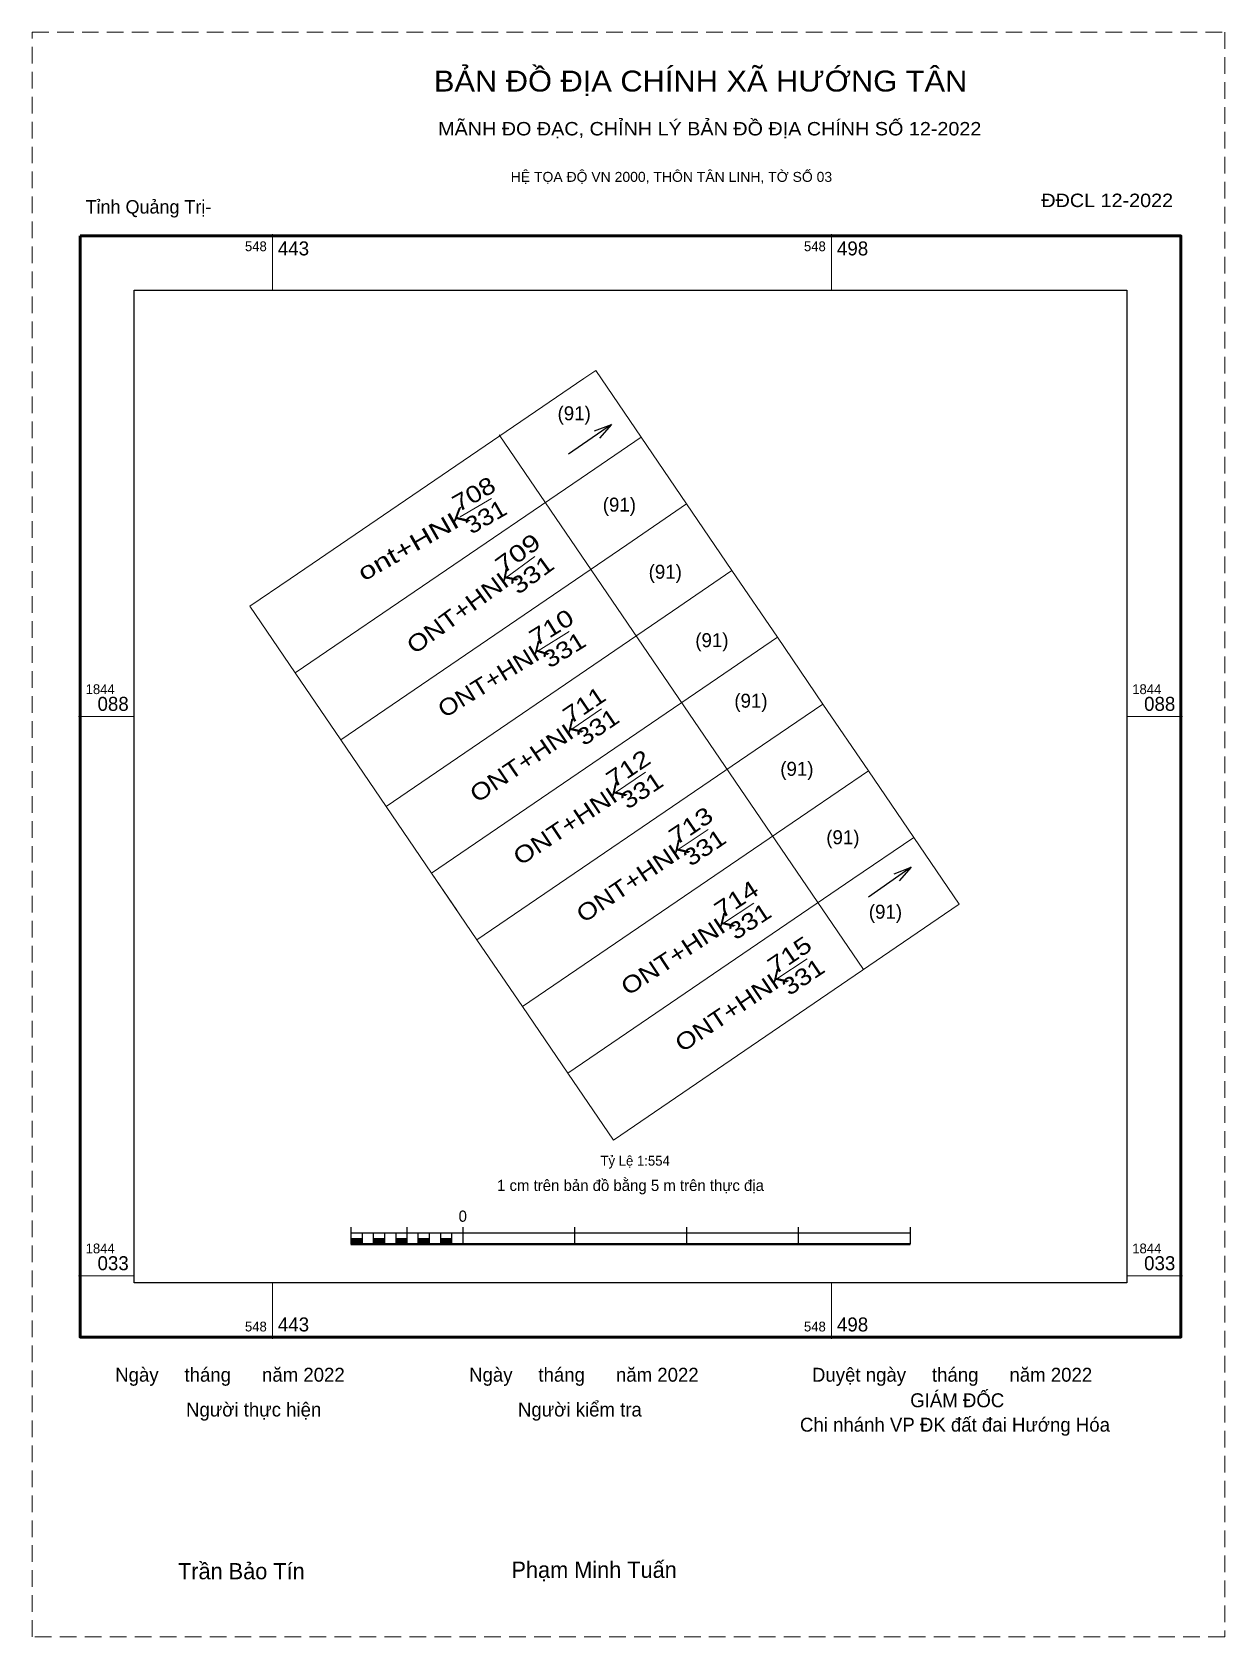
# Model space of a CAD drawing. Header units: metres. Extents: x 548440 to 548559, y 1843979 to 1844138.
import ezdxf
from ezdxf.enums import TextEntityAlignment as Align

# ---------------------------------------------------------------- set-up
doc = ezdxf.new("R2010")
doc.units = ezdxf.units.M
doc.header["$LTSCALE"] = 0.55
doc.linetypes.add('MEDIUM_DASHED', pattern=[4.5, 3, -1.5])
for name, color, linetype, lineweight in [('10', 7, 'Continuous', 13), ('13', 7, 'Continuous', 25), ('15', 7, 'MEDIUM_DASHED', 13), ('27', 7, 'Continuous', 13), ('50', 7, 'Continuous', 13), ('62', 7, 'Continuous', 25), ('63', 7, 'Continuous', 25), ('9', 7, 'Continuous', 13)]:
    doc.layers.add(name, color=color, linetype=linetype, lineweight=lineweight)
doc.layers.add('6', color=7, linetype='Continuous')

msp = doc.modelspace()

# ---------------------------------------------------------------- hatches: boundary and pattern name
at = {"layer": '63'}
for points in [[(548471.99, 1844018.1), (548473.1, 1844018.1), (548473.1, 1844017.55), (548471.99, 1844017.55)], [(548471.99, 1844018.1), (548473.1, 1844018.1), (548473.1, 1844017.55), (548471.99, 1844017.55)], [(548474.21, 1844018.1), (548475.32, 1844018.1), (548475.32, 1844017.55), (548474.21, 1844017.55)], [(548476.43, 1844018.1), (548477.54, 1844018.1), (548477.54, 1844017.55), (548476.43, 1844017.55)], [(548478.64, 1844018.1), (548479.75, 1844018.1), (548479.75, 1844017.55), (548478.64, 1844017.55)], [(548480.86, 1844018.1), (548481.97, 1844018.1), (548481.97, 1844017.55), (548480.86, 1844017.55)]]:
    msp.add_hatch(color=256, dxfattribs=at).paths.add_polyline_path(points)

# ---------------------------------------------------------------- linework, layer by layer
at = {"layer": '10'}
for points in [[(548466.47, 1844074.14), (548461.97, 1844080.75), (548465.98, 1844083.48), (548490.28, 1844100.04), (548495.08, 1844103.31), (548495.09, 1844103.32), (548496.26, 1844104.12), (548500.76, 1844097.51), (548494.81, 1844093.45)], [(548470.98, 1844067.53), (548466.47, 1844074.14), (548494.81, 1844093.45), (548500.76, 1844097.51), (548505.27, 1844090.9), (548499.34, 1844086.85)], [(548475.48, 1844060.92), (548470.98, 1844067.53), (548499.34, 1844086.85), (548505.27, 1844090.9), (548509.77, 1844084.29), (548503.87, 1844080.26)], [(548479.99, 1844054.31), (548475.48, 1844060.92), (548503.87, 1844080.26), (548509.77, 1844084.29), (548514.28, 1844077.68), (548508.34, 1844073.63)], [(548484.49, 1844047.69), (548479.99, 1844054.31), (548508.34, 1844073.63), (548514.28, 1844077.68), (548518.78, 1844071.06), (548512.81, 1844066.99)], [(548489, 1844041.08), (548484.49, 1844047.69), (548512.81, 1844066.99), (548518.78, 1844071.06), (548523.29, 1844064.45), (548517.28, 1844060.36)], [(548493.5, 1844034.47), (548489, 1844041.08), (548517.28, 1844060.36), (548523.29, 1844064.45), (548527.79, 1844057.84), (548521.76, 1844053.73)], [(548498.01, 1844027.86), (548493.5, 1844034.47), (548521.76, 1844053.73), (548527.79, 1844057.84), (548532.3, 1844051.23), (548531.56, 1844050.73)]]:
    msp.add_lwpolyline(points, close=True, dxfattribs=at)
at = {"layer": '13'}
for p, q in [((548497.82, 1844098.77), (548493.56, 1844095.81)), ((548527.54, 1844054.89), (548523.29, 1844051.94))]:
    msp.add_line(p, q, dxfattribs=at)
for points in [[(548496.13, 1844098.13), (548497.82, 1844098.77), (548496.63, 1844097.41)], [(548525.85, 1844054.25), (548527.54, 1844054.89), (548526.36, 1844053.53)]]:
    msp.add_lwpolyline(points, dxfattribs=at)
at = {"layer": '15'}
msp.add_lwpolyline([(548440.38, 1844137.65), (548558.64, 1844137.65), (548558.64, 1843978.62), (548440.38, 1843978.62)], close=True, dxfattribs=at)
at = {"layer": '27'}
msp.add_line((548479.99, 1844054.31), (548482.48, 1844050.64), dxfattribs=at)
at = {"layer": '50'}
msp.add_line((548486.69, 1844097.74), (548522.8, 1844044.76), dxfattribs=at)
at = {"layer": '62'}
msp.add_lwpolyline([(548450.51, 1844112.09), (548548.9, 1844112.09), (548548.9, 1844013.7), (548450.51, 1844013.7)], close=True, dxfattribs=at)
at = {"layer": '63', "lineweight": 13}
for p, q in [((548464.2, 1844117.63), (548464.2, 1844112.09)), ((548519.63, 1844117.63), (548519.63, 1844112.09)), ((548444.97, 1844069.83), (548450.51, 1844069.83)), ((548548.9, 1844069.83), (548554.44, 1844069.83)), ((548444.97, 1844014.41), (548450.51, 1844014.41)), ((548464.2, 1844013.7), (548464.2, 1844008.16)), ((548519.63, 1844013.7), (548519.63, 1844008.16)), ((548548.9, 1844014.41), (548554.44, 1844014.41))]:
    msp.add_line(p, q, dxfattribs=at)
at = {"layer": '63'}
for p, q in [((548471.99, 1844019.21), (548471.99, 1844017.55)), ((548471.99, 1844018.66), (548527.42, 1844018.66)), ((548473.1, 1844018.66), (548473.1, 1844017.55)), ((548474.21, 1844018.66), (548474.21, 1844017.55)), ((548475.32, 1844018.66), (548475.32, 1844017.55)), ((548476.43, 1844018.66), (548476.43, 1844017.55)), ((548477.54, 1844019.21), (548477.54, 1844017.55)), ((548477.54, 1844018.66), (548477.54, 1844017.55)), ((548478.64, 1844018.66), (548478.64, 1844017.55)), ((548479.75, 1844018.66), (548479.75, 1844017.55)), ((548480.86, 1844018.66), (548480.86, 1844017.55)), ((548481.97, 1844018.66), (548481.97, 1844017.55)), ((548483.08, 1844019.21), (548483.08, 1844017.55)), ((548483.08, 1844018.66), (548483.08, 1844017.55)), ((548494.16, 1844019.21), (548494.16, 1844017.55)), ((548505.25, 1844019.21), (548505.25, 1844017.55)), ((548516.33, 1844019.21), (548516.33, 1844017.55)), ((548527.42, 1844019.21), (548527.42, 1844017.55))]:
    msp.add_line(p, q, dxfattribs=at)
at = {"layer": '63', "lineweight": 40}
msp.add_line((548471.99, 1844017.55), (548527.42, 1844017.55), dxfattribs=at)
at = {"layer": '63', "lineweight": 53}
msp.add_lwpolyline([(548445.14, 1844117.46), (548554.27, 1844117.46), (548554.27, 1844008.33), (548445.14, 1844008.33)], close=True, dxfattribs=at)
at = {"layer": '63', "lineweight": 13}
for points in [[(548471.99, 1844018.1), (548473.1, 1844018.1), (548473.1, 1844017.55), (548471.99, 1844017.55)], [(548471.99, 1844018.1), (548473.1, 1844018.1), (548473.1, 1844017.55), (548471.99, 1844017.55)], [(548474.21, 1844018.1), (548475.32, 1844018.1), (548475.32, 1844017.55), (548474.21, 1844017.55)], [(548476.43, 1844018.1), (548477.54, 1844018.1), (548477.54, 1844017.55), (548476.43, 1844017.55)], [(548478.64, 1844018.1), (548479.75, 1844018.1), (548479.75, 1844017.55), (548478.64, 1844017.55)], [(548480.86, 1844018.1), (548481.97, 1844018.1), (548481.97, 1844017.55), (548480.86, 1844017.55)]]:
    msp.add_lwpolyline(points, close=True, dxfattribs=at)
at = {"layer": '9'}
for p, q in [((548482.83, 1844089.63), (548485.94, 1844091.42)), ((548487.34, 1844083.56), (548490.23, 1844085.67)), ((548490.57, 1844076.35), (548493.63, 1844078.24)), ((548493.88, 1844068.58), (548496.84, 1844070.59)), ((548498.23, 1844062.3), (548501.21, 1844064.3)), ((548504.45, 1844056.64), (548507.42, 1844058.64)), ((548508.94, 1844049.36), (548511.94, 1844051.34)), ((548514.23, 1844043.82), (548517.21, 1844045.83))]:
    msp.add_line(p, q, dxfattribs=at)

# ---------------------------------------------------------------- texts
at = {"layer": '13'}
for s, rotation, width, p in [('708', 29.839, 1.2, (548484.5864, 1844091.1479)), ('331', 29.839, 1.15, (548485.7764, 1844088.8935)), ('709', 36.101, 1.3, (548489.0252, 1844085.3285)), ('331', 36.101, 1.25, (548490.4352, 1844083.2075)), ('710', 31.745, 1.25, (548492.3076, 1844077.9435)), ('331', 31.745, 1.2, (548493.5676, 1844075.724)), ('711', 34.188, 1.2, (548495.5829, 1844070.2722)), ('331', 34.188, 1.2, (548496.9279, 1844068.1024)), ('712', 33.778, 1.25, (548499.9428, 1844063.9829)), ('331', 33.778, 1.2, (548501.2778, 1844061.8027)), ('713', 34.008, 1.25, (548506.1551, 1844058.3221)), ('331', 34.008, 1.2, (548507.5101, 1844056.1553)), ('714', 33.412, 1.25, (548510.6622, 1844051.0211)), ('331', 33.412, 1.2, (548511.9823, 1844048.8383)), ('715', 33.987, 1.25, (548515.9403, 1844045.5014)), ('331', 33.987, 1.2, (548517.2903, 1844043.3444))]:
    msp.add_text(s, height=1.663, rotation=rotation, dxfattribs=dict(at, width=width)).set_placement(p, align=Align.CENTER)
for s, height, rotation, width, p in [('ont+HNK', 1.663, 29.839, 1.35, (548483.9127, 1844089.2904)), ('ONT+HNK', 1.663, 36.101, 1.2, (548488.6604, 1844083.4914)), ('ONT+HNK', 1.663, 31.745, 1.15, (548491.7253, 1844076.0909)), ('ONT+HNK', 1.663, 34.188, 1.2, (548495.1158, 1844068.4193)), ('ONT+HNK', 1.663, 33.778, 1.2, (548499.4557, 1844062.1271)), ('ONT+HNK', 1.662, 34.008, 1.2, (548505.6902, 1844056.4779)), ('ONT+HNK', 1.662, 33.412, 1.2, (548510.1645, 1844049.1661)), ('ONT+HNK', 1.662, 33.987, 1.2, (548515.4707, 1844043.6626))]:
    msp.add_text(s, height=height, rotation=rotation, dxfattribs=dict(at, width=width)).set_placement(p, align=Align.RIGHT)
at = {"layer": '6'}
msp.add_text('Tỷ Lệ 1:554', height=0.9743, dxfattribs=at).set_placement((548500.17, 1844025.32), align=Align.CENTER)
at = {"layer": '63', "width": 1.1}
for s, height, p in [('BẢN ĐỒ ĐỊA CHÍNH XÃ HƯỚNG TÂN', 2.075, (548506.66, 1844131.76)), ('MÃNH ĐO ĐẠC, CHỈNH LÝ BẢN ĐỒ ĐỊA CHÍNH SỐ 12-2022', 1.331, (548507.565, 1844127.41))]:
    msp.add_text(s, height=height, dxfattribs=at).set_placement(p, align=Align.CENTER)
at = {"layer": '63', "width": 1.05}
msp.add_text('HỆ TỌA ĐỘ VN 2000, THÔN TÂN LINH, TỜ SỐ 03', height=0.9856, dxfattribs=at).set_placement((548487.83, 1844122.81))
at = {"layer": '63'}
for s, height, p in [('548', 0.97, (548463.65, 1844115.94)), ('548', 0.97, (548519.07, 1844115.94)), ('088', 1.386, (548449.96, 1844070.39)), ('088', 1.386, (548553.72, 1844070.39)), ('033', 1.386, (548449.96, 1844014.96)), ('033', 1.386, (548553.72, 1844014.96)), ('548', 0.97, (548463.65, 1844008.89)), ('548', 0.97, (548519.07, 1844008.89))]:
    msp.add_text(s, height=height, dxfattribs=at).set_placement(p, align=Align.RIGHT)
for s, height, p in [('443', 1.386, (548464.75, 1844115.52)), ('498', 1.386, (548520.18, 1844115.52)), ('1844', 0.97, (548445.69, 1844072.05)), ('1844', 0.97, (548549.45, 1844072.05)), ('1844', 0.97, (548445.69, 1844016.63)), ('1844', 0.97, (548549.45, 1844016.63)), ('443', 1.386, (548464.75, 1844008.89)), ('498', 1.386, (548520.18, 1844008.89)), ('Ngày     tháng      năm 2022', 1.379, (548448.62, 1844003.91)), ('Ngày     tháng      năm 2022', 1.379, (548483.71, 1844003.91)), ('Duyệt ngày     tháng      năm 2022', 1.379, (548517.7, 1844003.91)), ('GIÁM ĐỐC', 1.379, (548527.44, 1844001.38)), ('Người thực hiện', 1.379, (548455.64, 1844000.46)), ('Người kiểm tra', 1.379, (548488.55, 1844000.46)), ('Chi nhánh VP ĐK đất đai Hướng Hóa', 1.379, (548516.51, 1843998.96)), ('Phạm Minh Tuấn', 1.609, (548487.91, 1843984.47)), ('Trần Bảo Tín', 1.609, (548454.85, 1843984.33))]:
    msp.add_text(s, height=height, dxfattribs=at).set_placement(p)
for s, p in [('1 cm trên bản đồ bằng 5 m trên thực địa', (548499.71, 1844022.81)), ('0', (548483.08, 1844019.76))]:
    msp.add_text(s, height=1.109, dxfattribs=at).set_placement(p, align=Align.CENTER)
at = {"layer": '9', "width": 1.1}
msp.add_text('ĐĐCL 12-2022', height=1.331, dxfattribs=at).set_placement((548546.97, 1844120.31), align=Align.CENTER)
at = {"layer": '9'}
for s, height, p in [('Tỉnh Quảng Trị-', 1.331, (548451.92, 1844119.67)), ('(91)', 1.385, (548494.125, 1844099.18)), ('(91)', 1.385, (548498.605, 1844090.13)), ('(91)', 1.385, (548503.155, 1844083.48)), ('(91)', 1.385, (548507.78, 1844076.7)), ('(91)', 1.385, (548511.65, 1844070.7)), ('(91)', 1.385, (548516.205, 1844063.95)), ('(91)', 1.385, (548520.765, 1844057.17)), ('(91)', 1.385, (548524.985, 1844049.79))]:
    msp.add_text(s, height=height, dxfattribs=at).set_placement(p, align=Align.CENTER)

doc.saveas('drawing.dxf')
